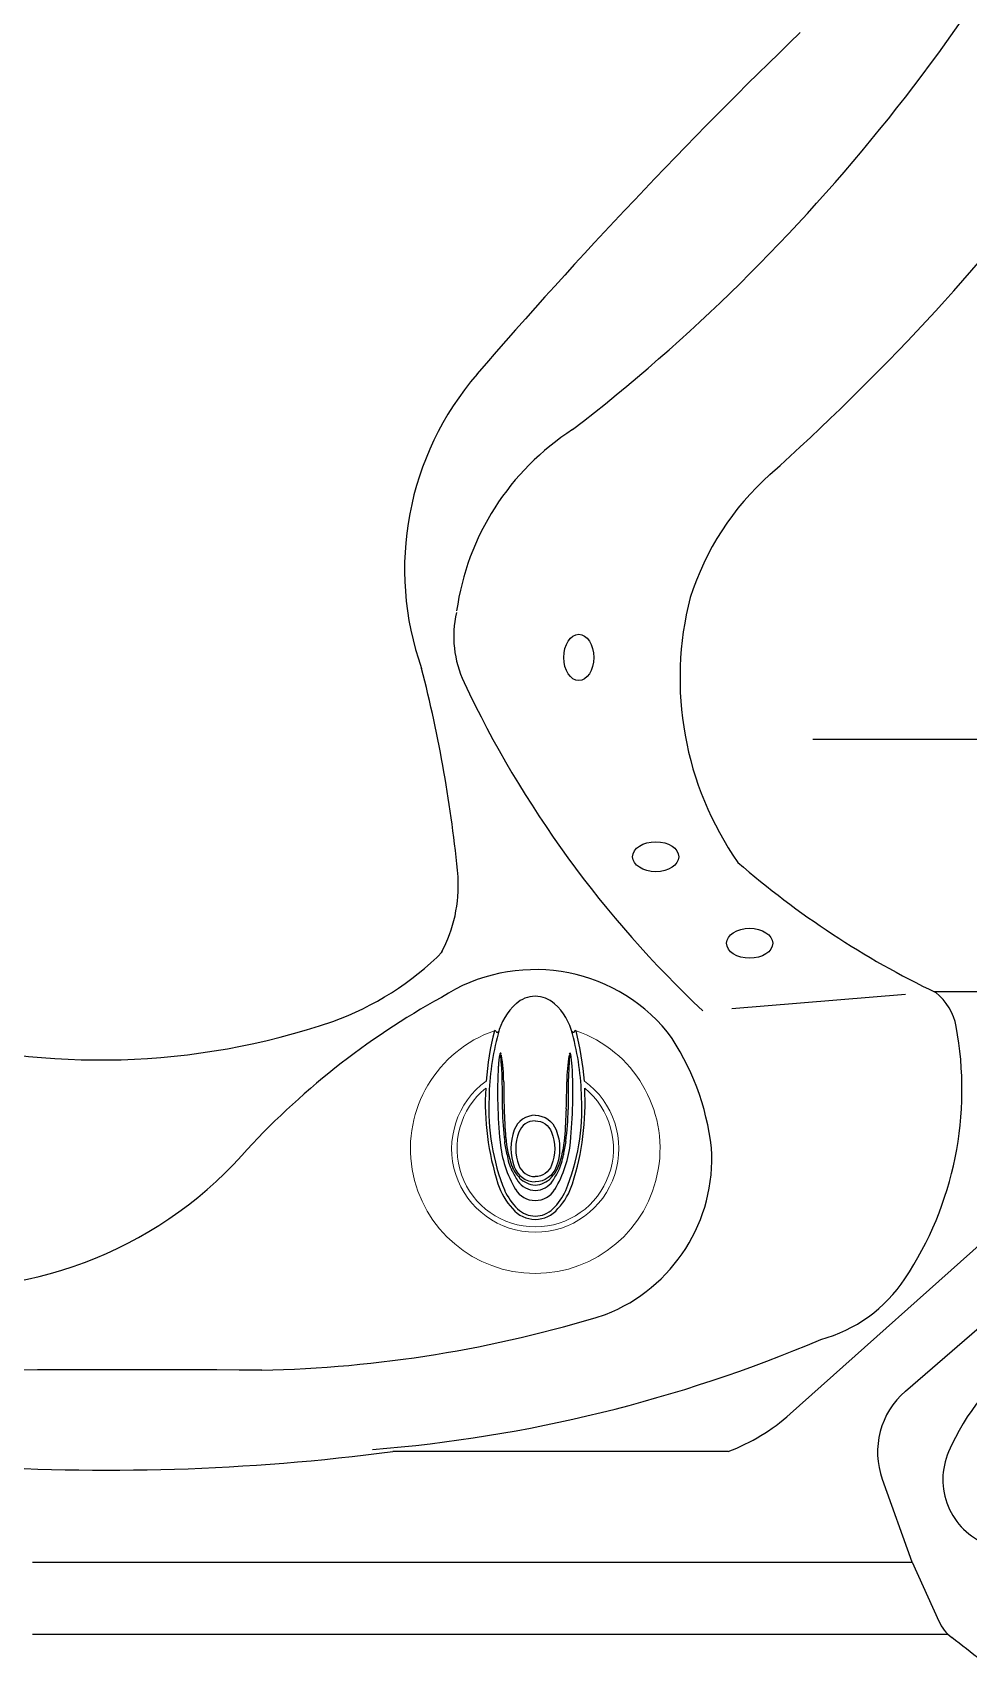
# Model space of a CAD drawing. Extents: x 528 to 612, y 788 to 934.
# Drawn here: x 551.52 to 561.65, y 806.5 to 824.12 of the extents above; entities that cross this region are included whole.
import ezdxf

# ---------------------------------------------------------------- set-up
doc = ezdxf.new("R2010")
doc.units = 0
doc.header["$MEASUREMENT"] = 0
doc.layers.add('1', color=4, linetype='Continuous')

# ---------------------------------------------------------------- blocks, each defined once
blk = doc.blocks.new('AIRVALVE')
at = {"layer": '1', "color": 3}
for points in [[(0, -0.361, -0.315142), (-0.226, -0.203, -0.18995), (-0.227, 0.196, -0.321841), (0, 0.358, -0.321841)], [(0, -0.361, 0.315142), (0.226, -0.203, 0.18995), (0.226, 0.196, 0.321841), (0, 0.358, 0.321841)], [(0, -0.301, -0.313827), (-0.177, -0.179, -0.191301), (-0.177, 0.18, -0.313824), (0, 0.302, -0.313824)], [(0, -0.301, 0.313827), (0.176, -0.179, 0.191301), (0.177, 0.18, 0.313824), (0, 0.302, 0.313824)]]:
    blk.add_lwpolyline(points, format="xyb", dxfattribs=at)
at = {"layer": '1', "linetype": 'Continuous', "lineweight": 0}
for centre, start, end in [((-0.001, 0), 89.9806, 250.9039), ((0, 0), 289.0961, 90.0194)]:
    blk.add_arc(centre, 1.35, start, end, dxfattribs=at)
at = {"layer": '1', "color": 3, "lineweight": 0}
for centre, radius, start, end in [((-0.001, 0), 0.904, 89.971, 234.0158), ((0, 0), 0.904, 305.9842, 90.029), ((-0.001, 0), 0.846, 89.9691, 230.785), ((0, 0), 0.846, 309.215, 90.0309)]:
    blk.add_arc(centre, radius, start, end, dxfattribs=at)
at = {"layer": '1', "color": 3}
for centre, radius, start, end in [((-0.001, 0.449), 0.316, 89.9436, 140.7663), ((-0.001, 0.458), 0.271, 89.8214, 134.6535), ((0, 0.449), 0.316, 39.2337, 90.0564), ((0, 0.458), 0.271, 45.3465, 90.1786), ((0.288, 0.156), 0.727, 137.3155, 162.114), ((0.285, 0.168), 0.679, 134.6535, 155.2206), ((-0.001, 0.314), 0.247, 89.9147, 149.361), ((0, 0.314), 0.247, 30.639, 90.0853), ((-0.286, 0.168), 0.679, 24.7794, 45.3465), ((-0.289, 0.156), 0.727, 17.886, 42.6845), ((2.301, -0.493), 2.841, 162.114, 183.2782), ((1.83, -0.428), 2.334, 157.8169, 183.0748), ((0.861, -0.196), 1.249, 149.361, 174.2752), ((0, 0.224), 0.227, 90.0848, 146.1687), ((0.016, 0.128), 0.266, 93.7523, 134.6301), ((-0.001, 0.224), 0.227, 33.8313, 89.9152), ((-0.017, 0.128), 0.266, 45.3699, 86.2477), ((-0.862, -0.196), 1.249, 5.7248, 30.639), ((-1.831, -0.428), 2.334, 356.9252, 22.1831), ((-2.301, -0.493), 2.841, 356.7218, 17.886), ((0.802, -0.203), 1.125, 159.5686, 175.7316), ((0.319, -0.032), 0.632, 154.5984, 170.9757), ((0.075, 0.068), 0.349, 134.6301, 159.5686), ((0.537, -0.136), 0.873, 146.1687, 154.5984), ((-0.076, 0.068), 0.349, 20.4314, 45.3699), ((-0.538, -0.136), 0.873, 25.4016, 33.8313), ((-0.319, -0.032), 0.632, 9.0243, 25.4016), ((-0.803, -0.203), 1.125, 4.2684, 20.4314), ((-4.441, 0.724), 4.188, 348.9682, 350.9757), ((4.441, 0.724), 4.188, 189.0243, 191.0318), ((4.917, -0.603), 5.325, 174.2752, 183.1265), ((2.459, -0.449), 2.815, 172.4176, 179.4691), ((6.947, -0.661), 7.288, 175.7316, 178.1966), ((-6.948, -0.661), 7.288, 1.8034, 4.2684), ((-2.46, -0.449), 2.815, 0.5309, 7.5824), ((-4.918, -0.603), 5.325, 356.8735, 5.7248), ((-6.839, -0.536), 6.484, 355.7451, 1.0002), ((10.219, -0.764), 10.561, 178.1966, 179.7723), ((-10.22, -0.764), 10.561, 0.2277, 1.8034), ((6.838, -0.536), 6.484, 178.9998, 184.2549), ((2.224, -0.515), 2.725, 180.8159, 195.4905), ((-2.225, -0.515), 2.725, 344.5095, 359.1841), ((2.713, -0.478), 3.255, 184.4542, 194.1778), ((-2.094, -0.715), 1.752, 350.2174, 359.7723), ((2.093, -0.715), 1.752, 180.2277, 189.7826), ((-2.714, -0.478), 3.255, 345.8222, 355.5458), ((0.602, -0.839), 1.003, 183.1265, 190.4498), ((-0.355, -1.015), 0.0297, 190.4498, 209.0932), ((-0.338, -1.006), 0.0492, 209.0932, 215.3978), ((-0.376, -1.032), 0.00301, 215.3978, 350.8779), ((-0.409, -1.014), 0.0406, 333.001, 349.5922), ((0.408, -1.014), 0.0406, 190.4078, 206.999), ((0.375, -1.032), 0.00301, 189.1221, 324.6022), ((0.337, -1.006), 0.0492, 324.6022, 330.9068), ((0.354, -1.015), 0.0297, 330.9068, 349.5502), ((-0.603, -0.839), 1.003, 349.5502, 356.8735), ((-0.438, -1.262), 0.0149, 250.8083, 302.5982), ((-0.438, -1.261), 0.0152, 302.5014, 335.002), ((-0.414, -1.27), 0.0106, 81.6045, 167.3023), ((-0.445, -1.375), 0.119, 70.118, 74.2786), ((-0.41, -1.276), 0.0151, 21.315, 66.3223), ((0.207, -1.099), 0.626, 193.2713, 228.3179), ((-0.208, -1.099), 0.626, 311.6821, 346.7287), ((0.409, -1.276), 0.0151, 113.6777, 158.685), ((0.444, -1.375), 0.119, 105.7214, 109.882), ((0.413, -1.27), 0.0106, 12.6977, 98.3955), ((0.437, -1.261), 0.0152, 204.998, 237.4986), ((0.437, -1.262), 0.0149, 237.4018, 289.1917), ((-0.001, -1.348), 0.301, 226.3593, 270.087), ((0, -1.348), 0.301, 269.913, 313.6407)]:
    blk.add_arc(centre, radius, start, end, dxfattribs=at)
blk = doc.blocks.new('2010 FLAIR')
at = {"layer": '1', "color": 2}
blk.add_line((31.731, 10.866), (43.681, 10.866), dxfattribs=at)
at = {"layer": '1', "color": 3, "linetype": 'Continuous'}
for p, q in [((30.853, 7.954), (32.732, 8.109)), ((45.07, 8.135), (33.045, 8.135)), ((34.008, 5.822), (31.485, 3.567)), ((32.732, 3.813), (34.273, 5.145)), ((30.814, 3.16), (27.185, 3.16)), ((32.806, 1.962), (32.482, 2.859)), ((23.285, 1.962), (32.806, 1.962)), ((32.806, 1.962), (33.094, 1.325)), ((33.193, 1.182), (23.285, 1.182))]:
    blk.add_line(p, q, dxfattribs=at)
at = {"layer": '1', "color": 3}
for centre, radius, start, end in [((16.798, 30.165), 20.16, 307.7114, 335.029), ((70.455, -21.776), 55.977, 133.9677, 139.1782), ((30.537, 12.707), 3.226, 139.1782, 199.4482), ((30.649, 11.862), 2.802, 122.838, 171.951), ((33.778, 11.528), 3.486, 165.5242, 214.8754), ((29.01, 11.98), 1.167, 167.2253, 205.2773), ((13.709, 8.053), 14.243, 5.3348, 14.559), ((38.603, 16.51), 11.776, 205.2773, 226.7851), ((24.02, 15.192), 7.795, 220.849, 288.8086), ((37.236, 16.809), 9.635, 229.0276, 244.3148), ((26.357, 9.286), 1.536, 331.9084, 3.401), ((25.459, 10.818), 3.191, 289.6808, 315.1876), ((28.724, 6.513), 1.861, 39.5744, 123.0143), ((32.677, 7.645), 0.615, 10.6244, 51.4676), ((31.721, 0.784), 8.32, 118.8167, 137.8932), ((29.646, 7.076), 3.698, 326.4033, 10.6244), ((27.928, 6.138), 2.722, 6.4854, 34.9834), ((22.326, 9.275), 4.344, 263.0934, 317.8932), ((31.394, 5.915), 1.6, 285.3135, 326.4033), ((25.731, 18.702), 15.568, 274.5389, 293.0089), ((24.102, 26.682), 23.723, 254.5823, 277.4679), ((33.301, 3.154), 0.871, 130.7992, 199.7585), ((33.509, 1.508), 0.454, 203.8829, 232.552), ((17.726, -19.1), 25.504, 51.6441, 52.552)]:
    blk.add_arc(centre, radius, start, end, dxfattribs=at)
at = {"layer": '1', "color": 3, "linetype": 'Continuous'}
for centre, radius, start, end in [((14.43, 32.582), 25.274, 311.7653, 333.2465), ((33.263, 11.493), 3, 131.7653, 162.4197), ((30.06, 5.16), 2.137, 290.6594, 311.7882)]:
    blk.add_arc(centre, radius, start, end, dxfattribs=at)
at = {"layer": '1', "color": 2}
for centre, radius, start, end in [((28.825, 6.33), 1.812, 291.3889, 3.6431), ((25.482, 17.579), 13.542, 271.1997, 287.1976), ((24.325, -189.953), 193.999, 89.57451, 91.86848)]:
    blk.add_arc(centre, radius, start, end, dxfattribs=at)
at = {"layer": '1', "linetype": 'Continuous'}
for centre, radius, start, end in [((35.457, 2.186), 2.458, 93.772, 156.7196), ((33.895, 2.858), 0.758, 156.7189, 248.1124)]:
    blk.add_arc(centre, radius, start, end, dxfattribs=at)
at = {"layer": '1', "color": 2}
for centre, major_axis in [((29.197, 11.752), (0, 0.25)), ((30.029, 9.596), (0.25, 0)), ((31.046, 8.659), (0.25, 0))]:
    blk.add_ellipse(centre, major_axis=major_axis, ratio=0.649149, dxfattribs=at)
at = {"layer": '1', "color": 3, "rotation": 180}
blk.add_blockref('AIRVALVE', (28.725, 6.437), dxfattribs=at)

msp = doc.modelspace()

# ---------------------------------------------------------------- block references
at = {"layer": '1'}
msp.add_blockref('2010 FLAIR', (528.234, 805.604), dxfattribs=at)

doc.saveas('drawing.dxf')
